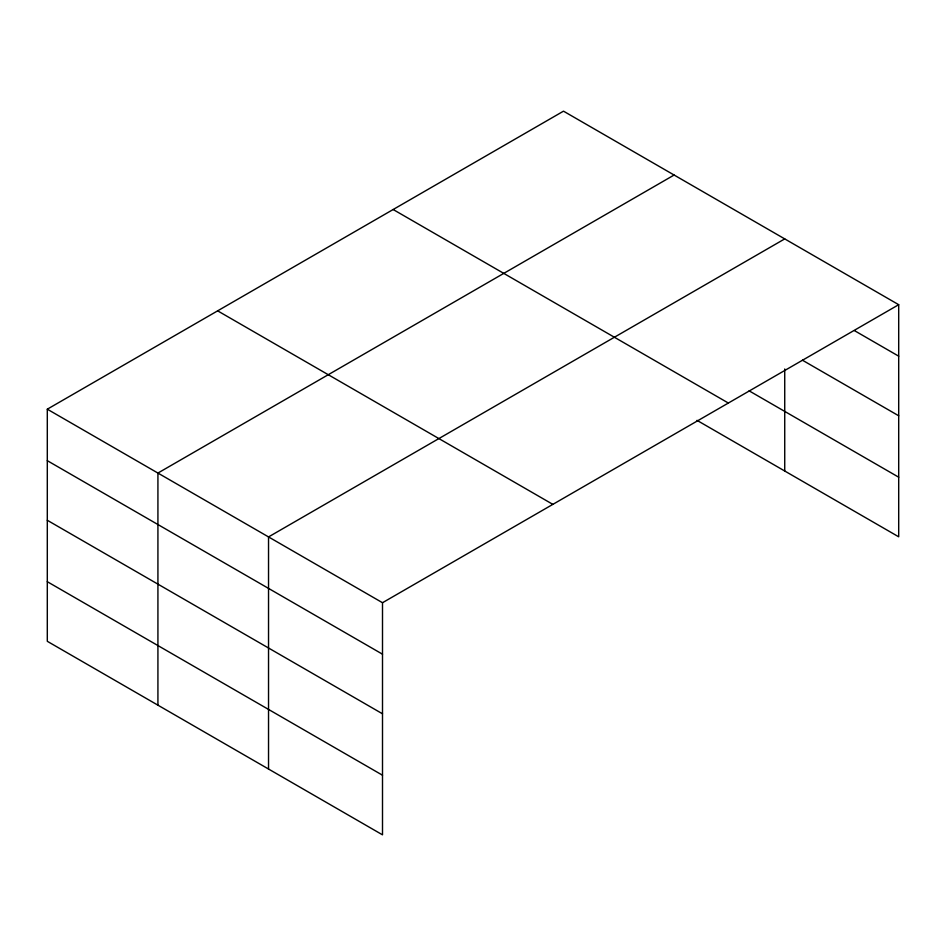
<?xml version="1.0" encoding="UTF-8"?>
<svg xmlns="http://www.w3.org/2000/svg" width="946" height="946" viewBox="0 0 946 946"><rect width="100%" height="100%" fill="white"/><g stroke="black" fill="none" stroke-linecap="round" stroke-linejoin="round"><path stroke-width="1.42" d="M697.001 420.355L898.7 536.808L898.7 304.695L563.497 111.167L47.3 409.192L47.3 641.305L382.503 834.833L382.503 602.72L47.3 409.192M674.108 175.034L157.923 473.059L157.923 705.16M784.731 238.9L268.534 536.926L268.534 769.027M382.503 602.72L898.7 304.695M854.38 330.58L898.7 356.169M802.456 360.213L898.7 415.779M749.126 390.84L898.7 477.198M393.146 209.515L728.361 403.043M217.639 310.844L552.854 504.372M47.3 460.667L382.503 654.194M47.3 520.276L382.503 713.804M47.3 581.695L382.503 775.223M784.731 368.987L784.731 471.013"/></g></svg>
